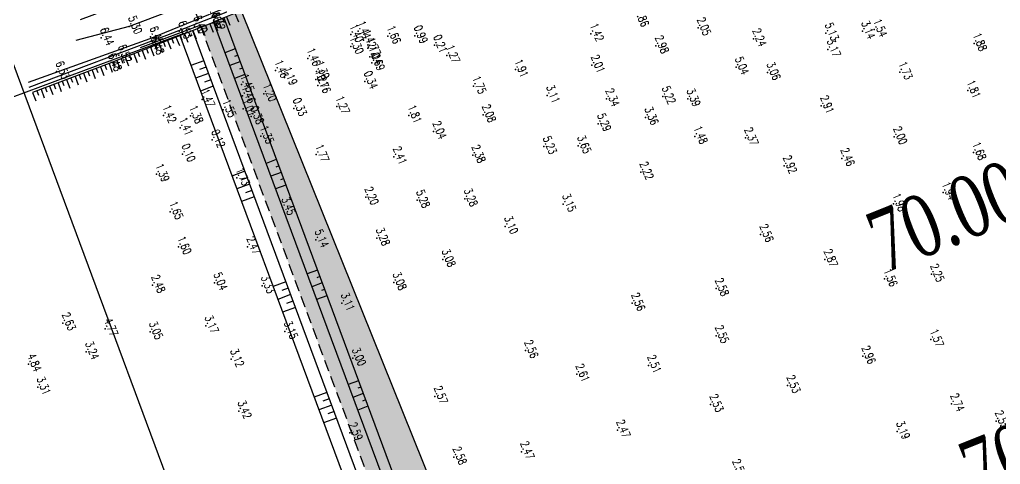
# Model space of a CAD drawing. Header units: millimetres. Extents: x 405522 to 410309, y 2303080 to 2310223.
# Drawn here: x 406960 to 407175.7, y 2306198.2 to 2306296.1 of the extents above; entities that cross this region are included whole.
import ezdxf
from ezdxf.enums import TextEntityAlignment as Align
from ezdxf.xclip import XClip

# ---------------------------------------------------------------- set-up
doc = ezdxf.new("R2010")
doc.units = ezdxf.units.MM
doc.header["$LTSCALE"] = 10
doc.header["$MEASUREMENT"] = 0
doc.header["$XCLIPFRAME"] = 0
doc.linetypes.add('HIDDEN', pattern=[0.375, 0.25, -0.125])
doc.layers.get('Defpoints').update_dxf_attribs({"linetype": 'CONTINUOUS'})
for name, color, linetype in [('Bao', 1, 'CONTINUOUS'), ('caodo', 7, 'CONTINUOUS'), ('co', 84, 'CONTINUOUS'), ('De', 5, 'CONTINUOUS'), ('DIM', 4, 'CONTINUOUS'), ('Hatch', 8, 'CONTINUOUS'), ('Ke', 3, 'CONTINUOUS'), ('Line', 136, 'CONTINUOUS'), ('mois', 3, 'CONTINUOUS'), ('Other', 9, 'CONTINUOUS')]:
    doc.layers.add(name, color=color, linetype=linetype)
doc.styles.add('Dien', font='simplex.shx', dxfattribs={"width": 0.75})
doc.styles.add('TextH', font='vntimeh.shx', dxfattribs={"width": 0.75})
doc.styles.add('txt', font='romans.shx', dxfattribs={"height": 0.2})
doc.dimstyles.new('D2', dxfattribs={"dimscale": 2, "dimtxt": 1.8, "dimasz": 1.5, "dimexe": 1.5, "dimexo": 2, "dimgap": 1, "dimtad": 1, "dimdec": 1, "dimdsep": 46, "dimtxsty": 'TextH', "dimcen": 2.5, "dimclrd": 4, "dimclre": 4, "dimclrt": 7, "dimadec": 1, "dimazin": 2, "dimtfac": 1, "dimtdec": 1, "dimtmove": 1, "dimatfit": 0, "dimfxl": 0.25, "dimtolj": 1, "dimtzin": 0, "dimlwd": -1, "dimlwe": -1, "dimarcsym": 0})
doc.dimstyles.new('D6.7', dxfattribs={"dimscale": 6.7, "dimtxt": 1.5, "dimasz": 2, "dimexe": 1.5, "dimexo": 0.5, "dimgap": 1, "dimtad": 1, "dimdec": 0, "dimdsep": 46, "dimtxsty": 'Dien', "dimcen": 1, "dimclrd": 256, "dimclre": 256, "dimclrt": 7, "dimaunit": 1, "dimadec": 3, "dimazin": 0, "dimtfac": 1, "dimtdec": 0, "dimtmove": 1, "dimatfit": 0, "dimfxl": 1, "dimtolj": 1, "dimtzin": 0, "dimlwe": -1, "dimarcsym": 0})
pattern_1 = [(21.91894, (407525.2026, 2306485.9634), (0.392033, 0.9199512), [0.1875, -1.2267136]), (336.91894, (407525.2026, 2306485.9634), (0.392033, 0.9199512), [0.1875, -0.8125]), (66.91894, (407525.2026, 2306485.9634), (-0.9199512, 0.392033), [0.1875, -0.8125])]

# ---------------------------------------------------------------- blocks, each defined once
blk = doc.blocks.new('*D3')
at = {"layer": 'Defpoints', "color": 0, "linetype": 'Continuous'}
for p in [(407836.8, 2306277.35), (407854.03, 2306234.53), (407115.96, 2305987.3)]:
    blk.add_point(p, dxfattribs=at)
at = {"layer": 'DIM', "linetype": 'Continuous'}
for p, q in [((407838.05, 2306274.24), (407857.79, 2306225.21)), ((407117.22, 2305984.19), (407136.95, 2305935.16))]:
    blk.add_line(p, q, dxfattribs=at)
at = {"layer": 'DIM', "linetype": 'Continuous', "lineweight": -2}
blk.add_line((407145.63, 2305949.48), (407841.6, 2306229.53), dxfattribs=at)
at = {"layer": 'DIM', "linetype": 'Continuous'}
for points in [[(407840.77, 2306231.6), (407842.44, 2306227.46), (407854.03, 2306234.53)], [(407144.79, 2305951.55), (407146.46, 2305947.41), (407133.19, 2305944.48)]]:
    blk.add_solid(points, dxfattribs=at)
at = {"layer": 'DIM', "color": 7, "linetype": 'Continuous', "insert": (407489.24, 2306100.38), "char_height": 10.05, "attachment_point": 5, "rotation": 21.9189, "style": 'Dien'}
blk.add_mtext('\\A1;777', dxfattribs=at)
blk = doc.blocks.new('*D6')
at = {"layer": 'Defpoints', "color": 0, "linetype": 'Continuous'}
for p in [(408519.48, 2306591.77), (407115.96, 2305987.3), (407150.7, 2305900.97)]:
    blk.add_point(p, dxfattribs=at)
at = {"layer": 'DIM', "linetype": 'Continuous'}
for p, q in [((408520.73, 2306588.66), (408571.73, 2306461.93)), ((407117.22, 2305984.19), (407154.45, 2305891.65))]:
    blk.add_line(p, q, dxfattribs=at)
at = {"layer": 'DIM', "linetype": 'Continuous', "lineweight": -2}
blk.add_line((408555.54, 2306466.25), (407163.13, 2305905.97), dxfattribs=at)
at = {"layer": 'DIM', "linetype": 'Continuous'}
for points in [[(408554.71, 2306468.33), (408556.38, 2306464.18), (408567.98, 2306471.26)], [(407162.3, 2305908.04), (407163.97, 2305903.9), (407150.7, 2305900.97)]]:
    blk.add_solid(points, dxfattribs=at)
at = {"layer": 'DIM', "color": 7, "linetype": 'Continuous', "insert": (407854.96, 2306196.99), "char_height": 10.05, "attachment_point": 5, "rotation": 21.9189, "style": 'Dien'}
blk.add_mtext('\\A1;1528', dxfattribs=at)
blk = doc.blocks.new('*D26')
at = {"layer": 'Defpoints', "color": 0, "linetype": 'Continuous'}
for p in [(406742.66, 2306987.54), (407088.98, 2306054.36), (407050.04, 2306039.91)]:
    blk.add_point(p, dxfattribs=at)
at = {"layer": 'DIM'}
for p, q in [((406739.52, 2306986.38), (406694.3, 2306969.59)), ((407085.84, 2306053.2), (407040.61, 2306036.41))]:
    blk.add_line(p, q, dxfattribs=at)
at = {"layer": 'DIM', "linetype": 'Continuous', "lineweight": -2}
blk.add_line((406708.38, 2306960.53), (407045.37, 2306052.47), dxfattribs=at)
at = {"layer": 'DIM', "linetype": 'Continuous'}
for points in [[(406710.47, 2306961.3), (406706.29, 2306959.75), (406703.72, 2306973.09)], [(407047.47, 2306053.25), (407043.28, 2306051.7), (407050.04, 2306039.91)]]:
    blk.add_solid(points, dxfattribs=at)
at = {"layer": 'DIM', "color": 7, "linetype": 'Continuous', "insert": (406887.87, 2306510.58), "char_height": 10.05, "attachment_point": 5, "rotation": 290.3607, "style": 'Dien'}
blk.add_mtext('\\A1;995', dxfattribs=at)
blk = doc.blocks.new('20')
at = {"layer": 'caodo', "color": 8, "linetype": 'Continuous'}
for p in [(-605.15, -1013.11, 4.1), (-623.43, -1013.92, 2.98), (-612.45, -1014.97, 4.21), (-609.09, -1013.84, 4.08), (-574.73, -1015.72, -0.92), (-573.08, -1015, -0.88), (-521.89, -1015.53, -0.9), (-498.34, -1014.26, -0.27), (-470.21, -1015.42, 2.81), (-462.2, -1015.01, 0.82), (-459.57, -1014.61, -0.78), (-629.62, -1016.45, 4.12), (-618.72, -1016.2, 4.13), (-571.93, -1016.97, -0.9), (-566.53, -1016.06, -0.66), (-560.62, -1016, -1.33), (-486.14, -1016.68, -0.08), (-437.64, -1017.68, -0.44), (-618.54, -1018.45, 4.16), (-574.73, -1018.33, -1.02), (-570.98, -1018.71, -0.55), (-556.33, -1018.06, -2.11), (-507.6, -1018.2, 0.66), (-469.8, -1019.02, 0.85), (-627.86, -1022.12, 4.16), (-625.68, -1020.23, 4.2), (-584.16, -1020.96, -0.86), (-570.54, -1020.6, -1.28), (-570.05, -1021.98, -1.63), (-553.55, -1020.32, -1.05), (-639.41, -1023.88, 4.21), (-591.24, -1023.6, -0.86), (-582.22, -1023.84, -1.02), (-538.49, -1023.45, -0.41), (-521.66, -1022.49, -0.31), (-489.99, -1022.89, 2.72), (-483.03, -1024.07, 0.74), (-453.99, -1023.97, -0.59), (-589.3, -1025.17, -1.13), (-582.39, -1025.62, -1.11), (-571.61, -1026.05, -1.98), (-598.77, -1026.72, -0.87), (-593.81, -1028.77, -1.12), (-581.95, -1026.96, -1.56), (-547.75, -1027.1, -0.57), (-439.02, -1028.05, -0.51), (-607.42, -1030.03, -0.85), (-598.49, -1029.18, -0.86), (-531.53, -1029.14, 0.79), (-518.47, -1029.89, 0.02), (-506.08, -1029.37, 2.9), (-500.61, -1029.9, 1.07), (-602.74, -1032.28, -0.77), (-598.4, -1032.1, -1.31), (-587.23, -1031.98, -1.99), (-577.8, -1031.54, -1.05), (-471.25, -1031.42, 0.59), (-615.89, -1033.52, -0.9), (-609.99, -1033.62, -0.94), (-596.61, -1033.76, -1.94), (-561.95, -1033.52, -0.51), (-545.61, -1033.38, -0.24), (-509.87, -1033.95, 1.04), (-612.23, -1036.26, -0.91), (-556.5, -1037.07, -0.28), (-520.27, -1035.35, 2.97), (-605.16, -1038.93, -2.2), (-594.47, -1038.09, -0.97), (-499.07, -1038.13, -0.84), (-487.93, -1038.48, 0.05), (-455.18, -1038.25, -0.32), (-532.23, -1040.39, 2.91), (-524.69, -1040.23, 1.33), (-437.78, -1041.68, -0.64), (-611.7, -1042.07, -2.22), (-582.3, -1042.15, -0.55), (-565.22, -1042.63, 0.09), (-547.9, -1042.29, 0.06), (-466.74, -1042.99, 0.14), (-510.93, -1046, -0.1), (-479.41, -1044.63, 0.6), (-617.44, -1046.45, -0.93), (-599.74, -1047.29, -0.59), (-571.43, -1051.54, -0.12), (-560.12, -1052.2, 2.96), (-549.62, -1051.88, 0.96), (-444.45, -1050.48, -0.38), (-589.74, -1053.79, 1.13), (-528, -1053.05, 0.83), (-455.37, -1052.98, -0.34), (-614.4, -1054.73, -0.67), (-540.75, -1057.95, 0.78), (-582.41, -1060.91, 2.82), (-568.95, -1060.52, 0.96), (-484.57, -1059.73, 0.24), (-612.6, -1062.43, -0.72), (-597.4, -1062.45, 0.15), (-554.48, -1065.21, 0.76), (-470.45, -1065.24, 0.55), (-457.33, -1069.52, -0.76), (-447.03, -1068.5, -0.07), (-618.33, -1070.92, 0.16), (-604.67, -1070.37, 2.72), (-594.23, -1071.04, 1.01), (-565.27, -1070.3, 0.76), (-494.38, -1071.62, 0.26), (-576.68, -1074.86, 0.79), (-512.8, -1074.88, 0.24), (-638.02, -1079.22, 0.31), (-628.75, -1080.48, 2.45), (-606.61, -1079.85, 0.85), (-618.85, -1081.14, 0.73), (-589.2, -1081.08, 0.83), (-494.38, -1082.01, 0.23), (-447.13, -1082.85, -0.75), (-632.88, -1085.58, 0.92), (-574.22, -1086.96, 0.68), (-536.29, -1085.28, 0.24), (-462.12, -1086.54, 0.64), (-645.59, -1088.25, 2.52), (-601, -1087.21, 0.8), (-509.24, -1088.54, 0.19), (-525.02, -1090.51, 0.29), (-643.55, -1093.32, 0.99), (-478.63, -1092.99, 0.21), (-556.19, -1095.37, 0.25), (-495.57, -1097.15, 0.21), (-442.61, -1097.02, 0.42), (-599.36, -1098.59, 1.1), (-432.81, -1100.79, 0.23), (-574.92, -1103.39, 0.27), (-516.08, -1102.8, 0.15), (-454.56, -1103.12, 0.87), (-537.17, -1107.55, 0.15), (-552.04, -1108.73, 0.26)]:
    blk.add_point(p, dxfattribs=at)
at = {"layer": 'caodo', "color": 8, "linetype": 'Continuous', "style": 'txt', "width": 0.75}
for s, p in [('7.46', (-605.48, -1011.37, 5.14)), ('6.42', (-604.65, -1013.11, 4.1)), ('1.86', (-511.48, -1012.33, -0.46)), ('5.30', (-622.93, -1013.92, 2.98)), ('6.53', (-611.95, -1014.97, 4.21)), ('6.40', (-608.59, -1013.84, 4.08)), ('1.40', (-574.23, -1015.72, -0.92)), ('1.44', (-572.58, -1015, -0.88)), ('1.42', (-521.39, -1015.53, -0.9)), ('2.05', (-497.84, -1014.26, -0.27)), ('5.13', (-469.71, -1015.42, 2.81)), ('3.14', (-461.7, -1015.01, 0.82)), ('1.54', (-459.07, -1014.61, -0.78)), ('6.44', (-629.12, -1016.45, 4.12)), ('6.45', (-618.22, -1016.2, 4.13)), ('1.42', (-571.43, -1016.97, -0.9)), ('1.66', (-566.03, -1016.06, -0.66)), ('0.99', (-560.12, -1016, -1.33)), ('0.21', (-555.83, -1018.06, -2.11)), ('2.24', (-485.64, -1016.68, -0.08)), ('1.88', (-437.14, -1017.68, -0.44)), ('6.48', (-618.04, -1018.45, 4.16)), ('1.30', (-574.23, -1018.33, -1.02)), ('1.77', (-570.48, -1018.71, -0.55)), ('2.98', (-507.1, -1018.2, 0.66)), ('3.17', (-469.3, -1019.02, 0.85)), ('6.48', (-627.36, -1022.12, 4.16)), ('6.52', (-625.18, -1020.23, 4.2)), ('1.46', (-583.66, -1020.96, -0.86)), ('1.04', (-570.04, -1020.6, -1.28)), ('0.69', (-569.55, -1021.98, -1.63)), ('1.27', (-553.05, -1020.32, -1.05)), ('6.53', (-638.91, -1023.88, 4.21)), ('1.46', (-590.74, -1023.6, -0.86)), ('1.30', (-581.72, -1023.84, -1.02)), ('1.91', (-537.99, -1023.45, -0.41)), ('2.01', (-521.16, -1022.49, -0.31)), ('5.04', (-489.49, -1022.89, 2.72)), ('3.06', (-482.53, -1024.07, 0.74)), ('1.73', (-453.49, -1023.97, -0.59)), ('1.19', (-588.8, -1025.17, -1.13)), ('1.21', (-581.89, -1025.62, -1.11)), ('0.34', (-571.11, -1026.05, -1.98)), ('1.45', (-598.27, -1026.72, -0.87)), ('1.20', (-593.31, -1028.77, -1.12)), ('0.76', (-581.45, -1026.96, -1.56)), ('1.75', (-547.25, -1027.1, -0.57)), ('1.81', (-438.52, -1028.05, -0.51)), ('1.47', (-606.92, -1030.03, -0.85)), ('1.46', (-597.99, -1029.18, -0.86)), ('3.11', (-531.03, -1029.14, 0.79)), ('2.34', (-517.97, -1029.89, 0.02)), ('5.22', (-505.58, -1029.37, 2.9)), ('3.39', (-500.11, -1029.9, 1.07)), ('1.55', (-602.24, -1032.28, -0.77)), ('1.01', (-597.9, -1032.1, -1.31)), ('0.33', (-586.73, -1031.98, -1.99)), ('1.27', (-577.3, -1031.54, -1.05)), ('2.91', (-470.75, -1031.42, 0.59)), ('1.42', (-615.39, -1033.52, -0.9)), ('1.38', (-609.49, -1033.62, -0.94)), ('0.38', (-596.11, -1033.76, -1.94)), ('1.81', (-561.45, -1033.52, -0.51)), ('2.08', (-545.11, -1033.38, -0.24)), ('5.29', (-519.77, -1035.35, 2.97)), ('3.36', (-509.37, -1033.95, 1.04)), ('1.41', (-611.73, -1036.26, -0.91)), ('2.04', (-556, -1037.07, -0.28)), ('0.12', (-604.66, -1038.93, -2.2)), ('1.35', (-593.97, -1038.09, -0.97)), ('1.48', (-498.57, -1038.13, -0.84)), ('2.37', (-487.43, -1038.48, 0.05)), ('2.00', (-454.68, -1038.25, -0.32)), ('5.23', (-531.73, -1040.39, 2.91)), ('3.65', (-524.19, -1040.23, 1.33)), ('1.68', (-437.28, -1041.68, -0.64)), ('0.10', (-611.2, -1042.07, -2.22)), ('1.77', (-581.8, -1042.15, -0.55)), ('2.41', (-564.72, -1042.63, 0.09)), ('2.38', (-547.4, -1042.29, 0.06)), ('2.46', (-466.24, -1042.99, 0.14)), ('2.22', (-510.43, -1046, -0.1)), ('2.92', (-478.91, -1044.63, 0.6)), ('1.39', (-616.94, -1046.45, -0.93)), ('1.73', (-599.24, -1047.29, -0.59)), ('2.20', (-570.93, -1051.54, -0.12)), ('5.28', (-559.62, -1052.2, 2.96)), ('3.28', (-549.12, -1051.88, 0.96)), ('1.94', (-443.95, -1050.48, -0.38)), ('3.45', (-589.24, -1053.79, 1.13)), ('3.15', (-527.5, -1053.05, 0.83)), ('1.98', (-454.87, -1052.98, -0.34)), ('1.65', (-613.9, -1054.73, -0.67)), ('3.10', (-540.25, -1057.95, 0.78)), ('5.14', (-581.91, -1060.91, 2.82)), ('3.28', (-568.45, -1060.52, 0.96)), ('2.56', (-484.07, -1059.73, 0.24)), ('1.60', (-612.1, -1062.43, -0.72)), ('2.47', (-596.9, -1062.45, 0.15)), ('3.08', (-553.98, -1065.21, 0.76)), ('2.87', (-469.95, -1065.24, 0.55)), ('1.56', (-456.83, -1069.52, -0.76)), ('2.25', (-446.53, -1068.5, -0.07)), ('2.48', (-617.83, -1070.92, 0.16)), ('5.04', (-604.17, -1070.37, 2.72)), ('3.33', (-593.73, -1071.04, 1.01)), ('3.08', (-564.77, -1070.3, 0.76)), ('2.58', (-493.88, -1071.62, 0.26)), ('3.11', (-576.18, -1074.86, 0.79)), ('2.56', (-512.3, -1074.88, 0.24)), ('2.63', (-637.52, -1079.22, 0.31)), ('3.17', (-606.11, -1079.85, 0.85)), ('4.77', (-628.25, -1080.48, 2.45)), ('3.05', (-618.35, -1081.14, 0.73)), ('3.15', (-588.7, -1081.08, 0.83)), ('2.55', (-493.88, -1082.01, 0.23)), ('1.57', (-446.63, -1082.85, -0.75)), ('3.24', (-632.38, -1085.58, 0.92)), ('3.00', (-573.72, -1086.96, 0.68)), ('2.56', (-535.79, -1085.28, 0.24)), ('2.96', (-461.62, -1086.54, 0.64)), ('4.84', (-645.09, -1088.25, 2.52)), ('3.12', (-600.5, -1087.21, 0.8)), ('2.51', (-508.74, -1088.54, 0.19)), ('2.61', (-524.52, -1090.51, 0.29)), ('3.31', (-643.05, -1093.32, 0.99)), ('2.53', (-478.13, -1092.99, 0.21)), ('2.57', (-555.69, -1095.37, 0.25)), ('2.53', (-495.07, -1097.15, 0.21)), ('2.74', (-442.11, -1097.02, 0.42)), ('3.42', (-598.86, -1098.59, 1.1)), ('2.55', (-432.31, -1100.79, 0.23)), ('2.59', (-574.42, -1103.39, 0.27)), ('2.47', (-515.58, -1102.8, 0.15)), ('3.19', (-454.06, -1103.12, 0.87)), ('2.47', (-536.67, -1107.55, 0.15)), ('2.58', (-551.54, -1108.73, 0.26)), ('2.52', (-490.1, -1111.49, 0.2))]:
    blk.add_text(s, height=1.8, rotation=292, dxfattribs=at).set_placement(p, align=Align.CENTER)
blk = doc.blocks.new('*D51')
at = {"layer": 'Defpoints', "color": 0, "linetype": 'Continuous'}
for p in [(407800.25, 2306340.07), (407088.98, 2306054.36), (407229.95, 2305703.42)]:
    blk.add_point(p, dxfattribs=at)
at = {"layer": 'Hatch', "color": 4, "linetype": 'Continuous'}
for p, q in [((407801.74, 2306336.36), (407942.34, 2305986.34)), ((407090.47, 2306050.65), (407231.07, 2305700.63)), ((407938.44, 2305988.01), (407232.74, 2305704.54))]:
    blk.add_line(p, q, dxfattribs=at)
for points in [[(407938.25, 2305988.47), (407938.62, 2305987.54), (407941.22, 2305989.13)], [(407232.55, 2305705), (407232.92, 2305704.07), (407229.95, 2305703.42)]]:
    blk.add_solid(points, dxfattribs=at)
at = {"layer": 'Hatch', "color": 7, "linetype": 'Continuous', "insert": (407584.17, 2305849.8), "char_height": 3.6, "attachment_point": 5, "rotation": 21.8848, "style": 'TextH'}
blk.add_mtext('\\A1;766.5', dxfattribs=at)
blk = doc.blocks.new('*D52')
at = {"layer": 'Defpoints', "color": 0, "linetype": 'Continuous'}
for p in [(406999.91, 2306294.38), (406820.97, 2306227.97), (407088.98, 2306054.36)]:
    blk.add_point(p, dxfattribs=at)
at = {"layer": 'Hatch', "color": 4, "linetype": 'Continuous'}
for p, q in [((406996.16, 2306292.99), (406818.15, 2306226.93)), ((406909, 2305990.77), (406822.01, 2306225.16)), ((407085.23, 2306052.97), (406907.23, 2305986.91))]:
    blk.add_line(p, q, dxfattribs=at)
for points in [[(406822.48, 2306225.34), (406821.54, 2306224.99), (406820.97, 2306227.97)], [(406909.47, 2305990.94), (406908.53, 2305990.6), (406910.04, 2305987.96)]]:
    blk.add_solid(points, dxfattribs=at)
at = {"layer": 'Hatch', "color": 7, "linetype": 'Continuous', "insert": (406869.07, 2306109.29), "char_height": 3.6, "attachment_point": 5, "rotation": 290.3607, "style": 'TextH'}
blk.add_mtext('\\A1;256', dxfattribs=at)
blk = doc.blocks.new('*D53')
at = {"layer": 'Defpoints', "color": 0, "linetype": 'Continuous'}
for p in [(407800.25, 2306340.07), (407088.98, 2306054.36), (407189, 2305805.36)]:
    blk.add_point(p, dxfattribs=at)
at = {"layer": 'Hatch', "color": 4, "linetype": 'Continuous'}
for p, q in [((407801.74, 2306336.36), (407901.39, 2306088.29)), ((407897.49, 2306089.95), (407191.79, 2305806.48)), ((407090.47, 2306050.65), (407190.12, 2305802.58))]:
    blk.add_line(p, q, dxfattribs=at)
for points in [[(407897.3, 2306090.42), (407897.67, 2306089.49), (407900.27, 2306091.07)], [(407191.6, 2305806.94), (407191.97, 2305806.02), (407189, 2305805.36)]]:
    blk.add_solid(points, dxfattribs=at)
at = {"layer": 'Hatch', "color": 7, "linetype": 'Continuous', "insert": (407543.22, 2305951.74), "char_height": 3.6, "attachment_point": 5, "rotation": 21.8848, "style": 'TextH'}
blk.add_mtext('\\A1;766.5', dxfattribs=at)

msp = doc.modelspace()

# ---------------------------------------------------------------- hatches: boundary and pattern name
at = {"layer": 'co', "linetype": 'Continuous'}
h = msp.add_hatch(dxfattribs=at)
h.set_pattern_fill('GRASS', color=86, style=0)
h.set_pattern_definition(pattern_1)
h.paths.add_polyline_path([(407104.29, 2306060.53), (407008.74, 2306297.99), (407003.12, 2306295.71), (407002.41, 2306295.38), (406999.91, 2306294.38), (407088.98, 2306054.36)])
h = msp.add_hatch(dxfattribs=at)
h.set_pattern_fill('GRASS', color=86, style=0)
h.set_pattern_definition(pattern_1)
h.paths.add_polyline_path([(407104.29, 2306060.53), (407008.74, 2306297.99), (407003.12, 2306295.71), (407002.41, 2306295.38), (406999.91, 2306294.38), (407088.98, 2306054.36)])

# ---------------------------------------------------------------- linework, layer by layer
at = {"layer": 'De', "color": 8, "linetype": 'Continuous'}
for p, q in [((407007.39, 2306297.44), (407008.14, 2306295.59)), ((407000.92, 2306294.78), (407001.29, 2306293.86)), ((407001.85, 2306295.15), (407002.59, 2306293.3)), ((407002.77, 2306295.55), (407003.19, 2306294.64)), ((407003.68, 2306295.94), (407004.44, 2306294.09)), ((407004.61, 2306296.32), (407004.99, 2306295.39)), ((407005.54, 2306296.69), (407006.29, 2306294.84)), ((406995.34, 2306292.56), (406995.71, 2306291.63)), ((406996.27, 2306292.93), (406997.01, 2306291.07)), ((406997.2, 2306293.3), (406997.57, 2306292.37)), ((406998.13, 2306293.67), (406998.87, 2306291.82)), ((406999.06, 2306294.04), (406999.43, 2306293.11)), ((406999.99, 2306294.41), (407000.73, 2306292.56)), ((406989.77, 2306290.34), (406990.14, 2306289.41)), ((406990.7, 2306290.71), (406991.44, 2306288.85)), ((406991.63, 2306291.08), (406992, 2306290.15)), ((406992.56, 2306291.45), (406993.3, 2306289.59)), ((406993.49, 2306291.82), (406993.86, 2306290.89)), ((406994.41, 2306292.19), (406995.16, 2306290.33)), ((406984.19, 2306288.14), (406984.56, 2306287.21)), ((406985.12, 2306288.5), (406985.85, 2306286.64)), ((406986.05, 2306288.87), (406986.42, 2306287.94)), ((406986.98, 2306289.24), (406987.71, 2306287.38)), ((406987.91, 2306289.6), (406988.28, 2306288.67)), ((406988.84, 2306289.97), (406989.57, 2306288.11)), ((406978.76, 2306286.02), (406979.12, 2306285.08)), ((406979.7, 2306286.37), (406980.41, 2306284.5)), ((406980.47, 2306286.67), (406980.83, 2306285.74)), ((406981.4, 2306287.04), (406982.13, 2306285.18)), ((406982.33, 2306287.4), (406982.69, 2306286.47)), ((406983.26, 2306287.77), (406983.99, 2306285.91)), ((406973.15, 2306283.9), (406973.5, 2306282.96)), ((406974.09, 2306284.25), (406974.79, 2306282.38)), ((406975.02, 2306284.61), (406975.37, 2306283.67)), ((406975.96, 2306284.96), (406976.66, 2306283.09)), ((406976.89, 2306285.31), (406977.25, 2306284.38)), ((406977.83, 2306285.66), (406978.53, 2306283.79)), ((406967.54, 2306281.78), (406967.89, 2306280.85)), ((406968.47, 2306282.13), (406969.18, 2306280.26)), ((406969.41, 2306282.49), (406969.76, 2306281.55)), ((406970.34, 2306282.84), (406971.05, 2306280.97)), ((406971.28, 2306283.19), (406971.63, 2306282.26)), ((406972.21, 2306283.55), (406972.92, 2306281.68)), ((406962.86, 2306280.02), (406963.56, 2306278.15)), ((406963.79, 2306280.37), (406964.15, 2306279.43)), ((406964.73, 2306280.72), (406965.44, 2306278.85)), ((406965.67, 2306281.08), (406966.02, 2306280.14)), ((406966.6, 2306281.43), (406967.31, 2306279.56))]:
    msp.add_line(p, q, dxfattribs=at)
at = {"layer": 'De'}
for points in [[(407169.3, 2306379.87), (407154.9, 2306373.48), (407111.72, 2306354.65), (407087.99, 2306343.96), (407027.53, 2306313.11), (407002.44, 2306301.54), (406984.13, 2306294.57), (406972.42, 2306291.45)], [(407036.67, 2306323.65), (407011.42, 2306310.92), (406987.34, 2306301.27), (406973.35, 2306295.98)]]:
    msp.add_lwpolyline(points, dxfattribs=at)
at = {"layer": 'De', "linetype": 'Continuous', "flags": 128}
for points in [[(407170.67, 2306376.46), (407168.43, 2306375.47), (407162.03, 2306372.71), (407150.86, 2306367.69), (407143.63, 2306364.48), (407130.48, 2306358.79), (407119.45, 2306353.72), (407108.73, 2306349.03), (407101.83, 2306345.95), (407088.33, 2306340.47), (407079.8, 2306336.02), (407070.76, 2306331.43), (407059.71, 2306325.82), (407045.39, 2306318.38), (407031.32, 2306311.07), (407027.07, 2306308.65), (407023.05, 2306306.85), (407016.31, 2306303.09), (407001.58, 2306297.12), (406988.63, 2306291.82), (406961.87, 2306282.24)], [(407171, 2306375.64), (407162.26, 2306371.88), (407152.88, 2306367.68), (407144.63, 2306364.06), (407133.78, 2306359.29), (407125.32, 2306355.58), (407114.28, 2306350.74), (407107.27, 2306347.66), (407096.74, 2306342.9), (407092.19, 2306341.03), (407088.81, 2306339.7), (407078.38, 2306334.46), (407071.21, 2306330.65), (407061.3, 2306325.45), (407059.22, 2306324.39), (407045.81, 2306317.46), (407041.14, 2306314.85), (407027.49, 2306307.92), (407016.72, 2306302.37), (407003.9, 2306297.02), (407001.9, 2306296.33), (406992.33, 2306292.54), (406962.03, 2306281.08)], [(407171.32, 2306374.83), (407171.06, 2306374.71), (407162.75, 2306370.86), (407153.7, 2306366.48), (407136.74, 2306358.91), (407120.01, 2306351.74), (407103.2, 2306345.05), (407089.01, 2306339.08), (407071.58, 2306329.96), (407069.54, 2306328.97), (407053.86, 2306320.75), (407035.88, 2306311.43), (407027.91, 2306307.07), (407017.02, 2306301.35), (407003.12, 2306295.71), (407002.41, 2306295.38), (406989.02, 2306290.04), (406979.7, 2306286.37), (406962.86, 2306280.02)]]:
    msp.add_lwpolyline(points, dxfattribs=at)
at = {"layer": 'Ke', "color": 7, "linetype": 'Continuous'}
for p, q in [((407002.69, 2306295.51), (407090.72, 2306058.3)), ((407004.9, 2306296.43), (407092.11, 2306061.45)), ((406995.26, 2306292.53), (407086.08, 2306047.81)), ((406998.05, 2306293.64), (407087.82, 2306051.74))]:
    msp.add_line(p, q, dxfattribs=at)
at = {"layer": 'Ke', "color": 8, "linetype": 'Continuous'}
for p, q in [((407007.44, 2306289.59), (407005.19, 2306288.75)), ((407007.97, 2306288.18), (407007.31, 2306287.94)), ((407000.51, 2306287.01), (406997.69, 2306285.97)), ((407008.49, 2306286.77), (407006.24, 2306285.94)), ((407001.55, 2306284.2), (406998.74, 2306283.16)), ((407001.03, 2306285.61), (406999.62, 2306285.08)), ((407009.53, 2306283.96), (407007.28, 2306283.13)), ((407009.01, 2306285.37), (407008.35, 2306285.13)), ((407002.07, 2306282.79), (407000.67, 2306282.27)), ((407002.59, 2306281.39), (406999.78, 2306280.34)), ((407016.48, 2306265.25), (407014.23, 2306264.41)), ((407009.54, 2306262.67), (407006.73, 2306261.63)), ((407017.52, 2306262.43), (407015.27, 2306261.6)), ((407017, 2306263.84), (407016.34, 2306263.6)), ((407010.06, 2306261.26), (407008.66, 2306260.74)), ((407018.04, 2306261.03), (407017.39, 2306260.78)), ((407010.58, 2306259.86), (407007.77, 2306258.81)), ((407011.11, 2306258.45), (407009.7, 2306257.93)), ((407018.57, 2306259.62), (407016.32, 2306258.79)), ((407011.63, 2306257.05), (407008.82, 2306256)), ((407025.51, 2306240.9), (407023.26, 2306240.07)), ((407026.03, 2306239.5), (407025.38, 2306239.25)), ((407018.57, 2306238.33), (407015.76, 2306237.28)), ((407019.1, 2306236.92), (407017.69, 2306236.4)), ((407026.56, 2306238.09), (407024.31, 2306237.26)), ((407027.08, 2306236.68), (407026.42, 2306236.44)), ((407019.62, 2306235.52), (407016.81, 2306234.47)), ((407027.6, 2306235.28), (407025.35, 2306234.44)), ((407020.66, 2306232.7), (407017.85, 2306231.66)), ((407020.14, 2306234.11), (407018.73, 2306233.59)), ((407034.55, 2306216.56), (407032.3, 2306215.73)), ((407035.07, 2306215.16), (407034.41, 2306214.91)), ((407027.61, 2306213.99), (407024.8, 2306212.94)), ((407035.59, 2306213.75), (407033.34, 2306212.91)), ((407028.65, 2306211.17), (407025.84, 2306210.13)), ((407028.13, 2306212.58), (407026.72, 2306212.06)), ((407036.63, 2306210.94), (407034.38, 2306210.1)), ((407036.11, 2306212.34), (407035.46, 2306212.1)), ((407029.7, 2306208.36), (407026.88, 2306207.32)), ((407029.17, 2306209.77), (407027.77, 2306209.25))]:
    msp.add_line(p, q, dxfattribs=at)
at = {"layer": 'Line'}
msp.add_line((407004.26, 2306294.48), (407003.7, 2306294.25), dxfattribs=at)
msp.add_lwpolyline([(407003.7, 2306294.25), (407003.11, 2306295.74)], dxfattribs=at)
at = {"layer": 'mois', "color": 6, "linetype": 'HIDDEN'}
msp.add_lwpolyline([(406742.66, 2306987.54), (407088.98, 2306054.36), (408088.11, 2306456.46), (407716.71, 2307379.48)], close=True, dxfattribs=at)
at = {"layer": 'Other', "color": 152, "linetype": 'Continuous'}
msp.add_line((407008.74, 2306297.99), (407104.29, 2306060.53), dxfattribs=at)
at = {"layer": 'Other', "color": 8, "flags": 128}
msp.add_lwpolyline([(406986.62, 2306289.94), (406999.75, 2306294.81)], dxfattribs=at)

# ---------------------------------------------------------------- block references
at = {"layer": 'caodo', "linetype": 'Continuous'}
ref = msp.add_blockref('20', (407607.56, 2307308.49, 2.32), dxfattribs=at)
XClip(ref).set_block_clipping_path([(-1349.6056714252, -661.9058657554), (-160.2432635269, -789.0626177704), (-158.37, -682.7400000002), (-152.5537012776, -565.1435954412), (-154.4567852021, -515.7710593813), (-164.5656294519, -479.7079773764), (-169.8483049072, -457.4688106682), (-166.8279659872, -442.0162156662), (-126.7827336918, -389.4443280851), (-106.0518872158, -361.8542004311), (-63.7794437606, -462.4105278351), (-33.4664476524, -538.7088304474), (-26.8309580461, -536.6440252331), (-14.1947287806, -530.290072049), (2.8735610212, -522.7809317391), (21.7790860042, -516.4300709004), (33.4963699727, -516.3916891841), (41.8323397201, -526.5245847343), (49.3870018656, -538.8965703272), (57.5814736318, -547.8425059784), (240.790552864, -478.5933098081), (312.7168333768, -453.5233669193), (469.9752955258, -835.1642690971), (381.01757411, -875.9365015272), (340.0535600581, -891.0018749475), (281.9833174138, -920.0360526661), (270.299792853, -925.8934261841), (259.6497187838, -926.485182072), (238.1363249943, -935.8876169724), (231.3903178959, -941.3565830942), (234.2801903864, -952.6351198461), (233.349513785, -963.7375780144), (228.571532146, -974.9643217223), (217.3702047821, -983.9257580563), (203.9138266848, -988.0474594873), (188.6712767056, -983.9718116582), (177.3884057824, -980.8930276111), (171.5204358988, -984.3872820092), (-73.6457281185, -1086.5773775354), (-160.7232604475, -789.403599048), (-175.8663177838, -787.8968891632), (-1242.6150691518, -731.5018647434), (-1048.644501777, -1275.3187000523), (-581.3011768161, -1893.663355621), (45.2581508098, -1711.1176481554), (672.5305126871, -1468.6534206932), (1174.4624007965, -665.2848953921), (720.1397881705, 463.7992460099), (-44.8650585066, 588.3045099438), (-757.8349164568, 52.9536143756)])

# ---------------------------------------------------------------- texts
at = {"layer": 'Bao', "color": 7, "linetype": 'Continuous', "style": 'TextH', "width": 0.75}
for p in [(407187.64, 2306255.23), (407207.98, 2306204.67)]:
    msp.add_text('70.000 dwt', height=13.5, rotation=21.9189, dxfattribs=at).set_placement(p, align=Align.CENTER)

# ---------------------------------------------------------------- dimensions: what is measured, and where the dimension line sits
at = {"layer": 'DIM', "linetype": 'Continuous'}
for base, p1, p2, angle, picture, middle in [((407050.04, 2306039.91), (406742.66, 2306987.54), (407088.98, 2306054.36), 290.3607, '*D26', (406887.87, 2306510.58)), ((407150.7, 2305900.97), (408519.48, 2306591.77), (407115.96, 2305987.3), 21.9189, '*D6', (407854.96, 2306196.99)), ((407854.03, 2306234.53), (407115.96, 2305987.3), (407836.8, 2306277.35), 21.9189, '*D3', (407489.24, 2306100.38))]:
    dim = msp.add_linear_dim(base=base, p1=p1, p2=p2, angle=angle, dimstyle='D6.7', dxfattribs=at)
    dim.commit()
    dim.dimension.update_dxf_attribs({"geometry": picture, "text_midpoint": middle})
at = {"layer": 'Hatch', "linetype": 'Continuous'}
for p1, p2, distance, picture, middle in [((407800.25, 2306340.07), (407088.98, 2306054.36), 378.2, '*D51', (407584.17, 2305849.8)), ((407800.25, 2306340.07), (407088.98, 2306054.36), 268.34, '*D53', (407543.22, 2305951.74)), ((407088.98, 2306054.36), (406999.91, 2306294.38), 190.86, '*D52', (406869.07, 2306109.29))]:
    dim = msp.add_aligned_dim(p1=p1, p2=p2, distance=distance, dimstyle='D2', dxfattribs=at)
    dim.commit()
    dim.dimension.update_dxf_attribs({"geometry": picture, "text_midpoint": middle})

doc.saveas('drawing.dxf')
